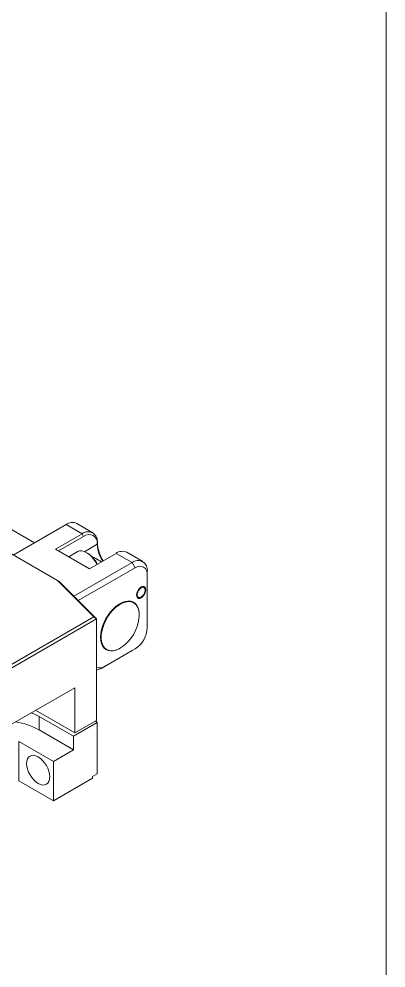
# Model space of a CAD drawing. Header units: millimetres. Extents: x 2 to 278, y 1 to 215.
# Drawn here: x 263.52 to 277.99, y 139.79 to 177.22 of the extents above; entities that cross this region are included whole.
import ezdxf

# ---------------------------------------------------------------- set-up
doc = ezdxf.new("R2010")
doc.units = ezdxf.units.MM

msp = doc.modelspace()

# ---------------------------------------------------------------- linework, layer by layer
at = {"color": 7, "linetype": 'Continuous', "lineweight": 18}
for p, q in [((277.989, 0.903), (277.989, 214.645)), ((265.038, 155.071), (249.041, 164.306)), ((264.125, 156.559), (261.793, 157.905)), ((265.377, 157.282), (263.293, 156.079)), ((265.377, 157.282), (266.01, 156.917)), ((266.433, 156.959), (265.801, 157.324)), ((264.962, 156.312), (266.01, 156.917)), ((266.069, 156.814), (266.01, 156.917)), ((266.069, 156.814), (265.082, 156.243)), ((266.103, 156.211), (266.608, 156.502)), ((266.608, 156.502), (266.608, 156.571)), ((264.962, 156.312), (266.298, 155.541)), ((265.812, 156.207), (265.479, 156.014)), ((266.219, 156.151), (266.187, 156.17)), ((267.345, 156.146), (266.298, 155.541)), ((267.345, 156.146), (267.978, 155.781)), ((268.401, 155.823), (267.769, 156.188)), ((265.682, 154.456), (267.978, 155.781)), ((266.479, 155.968), (266.495, 155.977)), ((266.772, 155.815), (266.55, 155.943)), ((267.978, 155.781), (268.097, 155.574)), ((268.097, 155.574), (265.857, 154.281)), ((268.576, 155.435), (268.576, 155.297)), ((266.472, 153.637), (265.038, 155.071)), ((265.038, 155.071), (265.106, 155.032)), ((265.106, 155.032), (266.578, 153.56)), ((268.576, 153.21), (268.576, 155.297)), ((268.042, 154.193), (267.935, 154.255)), ((267.975, 154.243), (268.005, 154.214)), ((255.681, 147.408), (266.472, 153.637)), ((266.578, 153.56), (255.695, 147.277)), ((266.578, 153.56), (266.472, 153.637)), ((266.578, 149.56), (266.578, 153.56)), ((266.872, 152.414), (266.979, 152.352)), ((266.9, 151.69), (268.097, 152.381)), ((267.978, 152.312), (268.097, 152.381)), ((267.978, 152.312), (266.78, 151.62)), ((266.78, 151.62), (266.9, 151.69)), ((256.556, 145.559), (265.716, 150.847)), ((265.716, 150.847), (265.716, 149.062)), ((264.171, 149.955), (265.716, 149.062)), ((264.313, 149.182), (264.313, 149.713)), ((265.668, 148.931), (264.313, 149.713)), ((265.668, 148.931), (266.608, 149.473)), ((265.716, 149.062), (266.578, 149.56)), ((266.608, 149.473), (266.542, 149.539)), ((266.608, 147.455), (266.608, 149.473)), ((265.668, 148.399), (264.313, 149.182)), ((263.52, 148.724), (264.875, 147.942)), ((263.52, 147.168), (263.52, 148.724)), ((265.668, 148.399), (265.668, 148.931)), ((264.875, 147.942), (265.668, 148.399)), ((264.875, 146.386), (264.875, 147.942)), ((264.875, 146.386), (263.52, 147.168)), ((264.875, 146.386), (266.417, 147.276)), ((266.608, 147.455), (266.417, 147.345)), ((266.417, 147.345), (266.417, 147.276))]:
    msp.add_line(p, q, dxfattribs=at)
at = {"color": 7, "linetype": 'Continuous', "lineweight": 18, "flags": 128}
for points in [[(266.595, 155.713), (266.541, 155.809), (266.462, 155.922), (266.374, 156.022), (266.28, 156.107), (266.182, 156.172), (266.085, 156.217), (265.991, 156.239), (265.904, 156.239), (265.826, 156.214), (265.812, 156.207)], [(268.522, 154.713), (268.513, 154.774), (268.487, 154.818), (268.446, 154.842), (268.394, 154.843), (268.337, 154.82), (268.28, 154.776), (268.228, 154.716), (268.187, 154.645), (268.16, 154.57), (268.151, 154.499), (268.16, 154.438), (268.187, 154.393), (268.228, 154.369), (268.28, 154.369), (268.337, 154.391), (268.394, 154.435), (268.446, 154.495), (268.487, 154.566), (268.513, 154.641), (268.522, 154.713)], [(268.337, 154.787), (268.391, 154.807), (268.438, 154.803), (268.473, 154.775), (268.492, 154.727), (268.492, 154.664), (268.473, 154.594), (268.438, 154.525), (268.391, 154.466), (268.337, 154.424), (268.283, 154.404), (268.236, 154.408), (268.201, 154.436), (268.182, 154.485), (268.182, 154.548), (268.201, 154.618), (268.236, 154.686), (268.283, 154.745), (268.337, 154.787)], [(266.735, 152.839), (266.744, 152.979), (266.771, 153.125), (266.815, 153.276), (266.874, 153.426), (266.949, 153.573), (267.036, 153.713), (267.134, 153.843), (267.241, 153.96), (267.353, 154.061), (267.469, 154.143), (267.586, 154.206), (267.701, 154.246), (267.811, 154.264), (267.914, 154.259), (268.007, 154.231), (268.088, 154.18), (268.155, 154.109), (268.207, 154.018), (268.242, 153.909), (268.26, 153.786), (268.262, 153.713)], [(267.217, 153.902), (267.326, 154.007), (267.439, 154.095), (267.554, 154.164), (267.668, 154.212), (267.779, 154.238), (267.883, 154.241), (267.978, 154.222), (268.062, 154.18), (268.134, 154.117), (268.191, 154.034), (268.231, 153.934), (268.255, 153.818), (268.262, 153.689), (268.251, 153.55), (268.222, 153.405), (268.177, 153.257), (268.116, 153.109), (268.042, 152.965), (267.954, 152.828), (267.856, 152.702), (267.75, 152.589), (267.639, 152.492), (267.524, 152.413), (267.41, 152.355), (267.297, 152.317), (267.19, 152.303), (267.09, 152.311), (267, 152.342), (266.922, 152.394), (266.857, 152.467), (266.808, 152.559), (266.776, 152.668), (266.761, 152.79), (266.763, 152.925), (266.783, 153.067), (266.82, 153.214), (266.873, 153.362), (266.941, 153.509), (267.022, 153.65), (267.115, 153.782), (267.217, 153.902)], [(267.505, 152.402), (267.469, 152.382), (267.353, 152.33), (267.241, 152.301), (267.134, 152.295), (267.036, 152.311), (266.949, 152.351), (266.874, 152.412), (266.815, 152.494), (266.771, 152.593), (266.744, 152.709), (266.735, 152.839)], [(266.943, 152.373), (266.916, 152.38), (266.902, 152.385)], [(264.313, 149.713), (264.154, 149.797), (264.008, 149.861)], [(263.821, 147.858), (263.83, 147.956), (263.856, 148.04), (263.898, 148.106), (263.955, 148.153), (264.024, 148.179), (264.102, 148.182), (264.188, 148.162), (264.276, 148.121), (264.365, 148.06), (264.451, 147.981), (264.529, 147.887), (264.598, 147.782), (264.655, 147.669), (264.697, 147.554), (264.723, 147.441), (264.731, 147.333), (264.723, 147.236), (264.697, 147.152), (264.655, 147.086), (264.598, 147.039), (264.529, 147.013), (264.451, 147.01), (264.365, 147.029), (264.276, 147.07), (264.188, 147.132), (264.102, 147.211), (264.024, 147.305), (263.955, 147.41), (263.898, 147.522), (263.856, 147.637), (263.83, 147.751), (263.821, 147.858)]]:
    msp.add_lwpolyline(points, dxfattribs=at)
at = {"color": 7, "linetype": 'Continuous', "lineweight": 18}
for centre, radius, start, end in [((265.625, 156.937), 0.425, 65.6515, 125.6589), ((266.241, 156.628), 0.371, 351.3151, 128.6742), ((266.28, 156.556), 0.333, 350.786, 129.2033), ((268.012, 156.628), 1.405, 182.3158, 213.4418), ((267.867, 156.548), 1.259, 182.0584, 213.959), ((265.661, 155.267), 1.046, 25.5775, 57.7584), ((267.593, 155.801), 0.425, 65.6515, 125.6589), ((268.21, 155.491), 0.371, 351.3151, 128.6742), ((268.284, 155.344), 0.296, 350.786, 129.2033), ((267.537, 153.258), 1.041, 302.6055, 357.3945), ((266.699, 151.976), 0.35, 249.813, 305.1259), ((266.473, 152.131), 0.596, 280.1707, 301.0696), ((262.909, 146.637), 2.906, 61.1187, 80.4957)]:
    msp.add_arc(centre, radius, start, end, dxfattribs=at)
for points, knots in [([(266.428, 155.975), (266.437, 155.978), (266.458, 155.985), (266.481, 155.98), (266.495, 155.977)], [0, 0, 0, 0, 0.397399, 1, 1, 1, 1]), ([(266.476, 155.966), (266.479, 155.966), (266.503, 155.963), (266.529, 155.956), (266.549, 155.941), (266.549, 155.94)], [0, 0, 0, 0, 0.12376, 0.969928, 1, 1, 1, 1]), ([(268.214, 154.382), (268.227, 154.38), (268.256, 154.375), (268.307, 154.391), (268.361, 154.424), (268.413, 154.475), (268.457, 154.538), (268.49, 154.608), (268.507, 154.68), (268.507, 154.745), (268.493, 154.798), (268.473, 154.821), (268.464, 154.831)], [0, 0, 0, 0, 0.072229, 0.170274, 0.275416, 0.384453, 0.493392, 0.602389, 0.71222, 0.823881, 0.924518, 1, 1, 1, 1])]:
    msp.add_open_spline(points, degree=3, knots=knots, dxfattribs=at)

doc.saveas('drawing.dxf')
